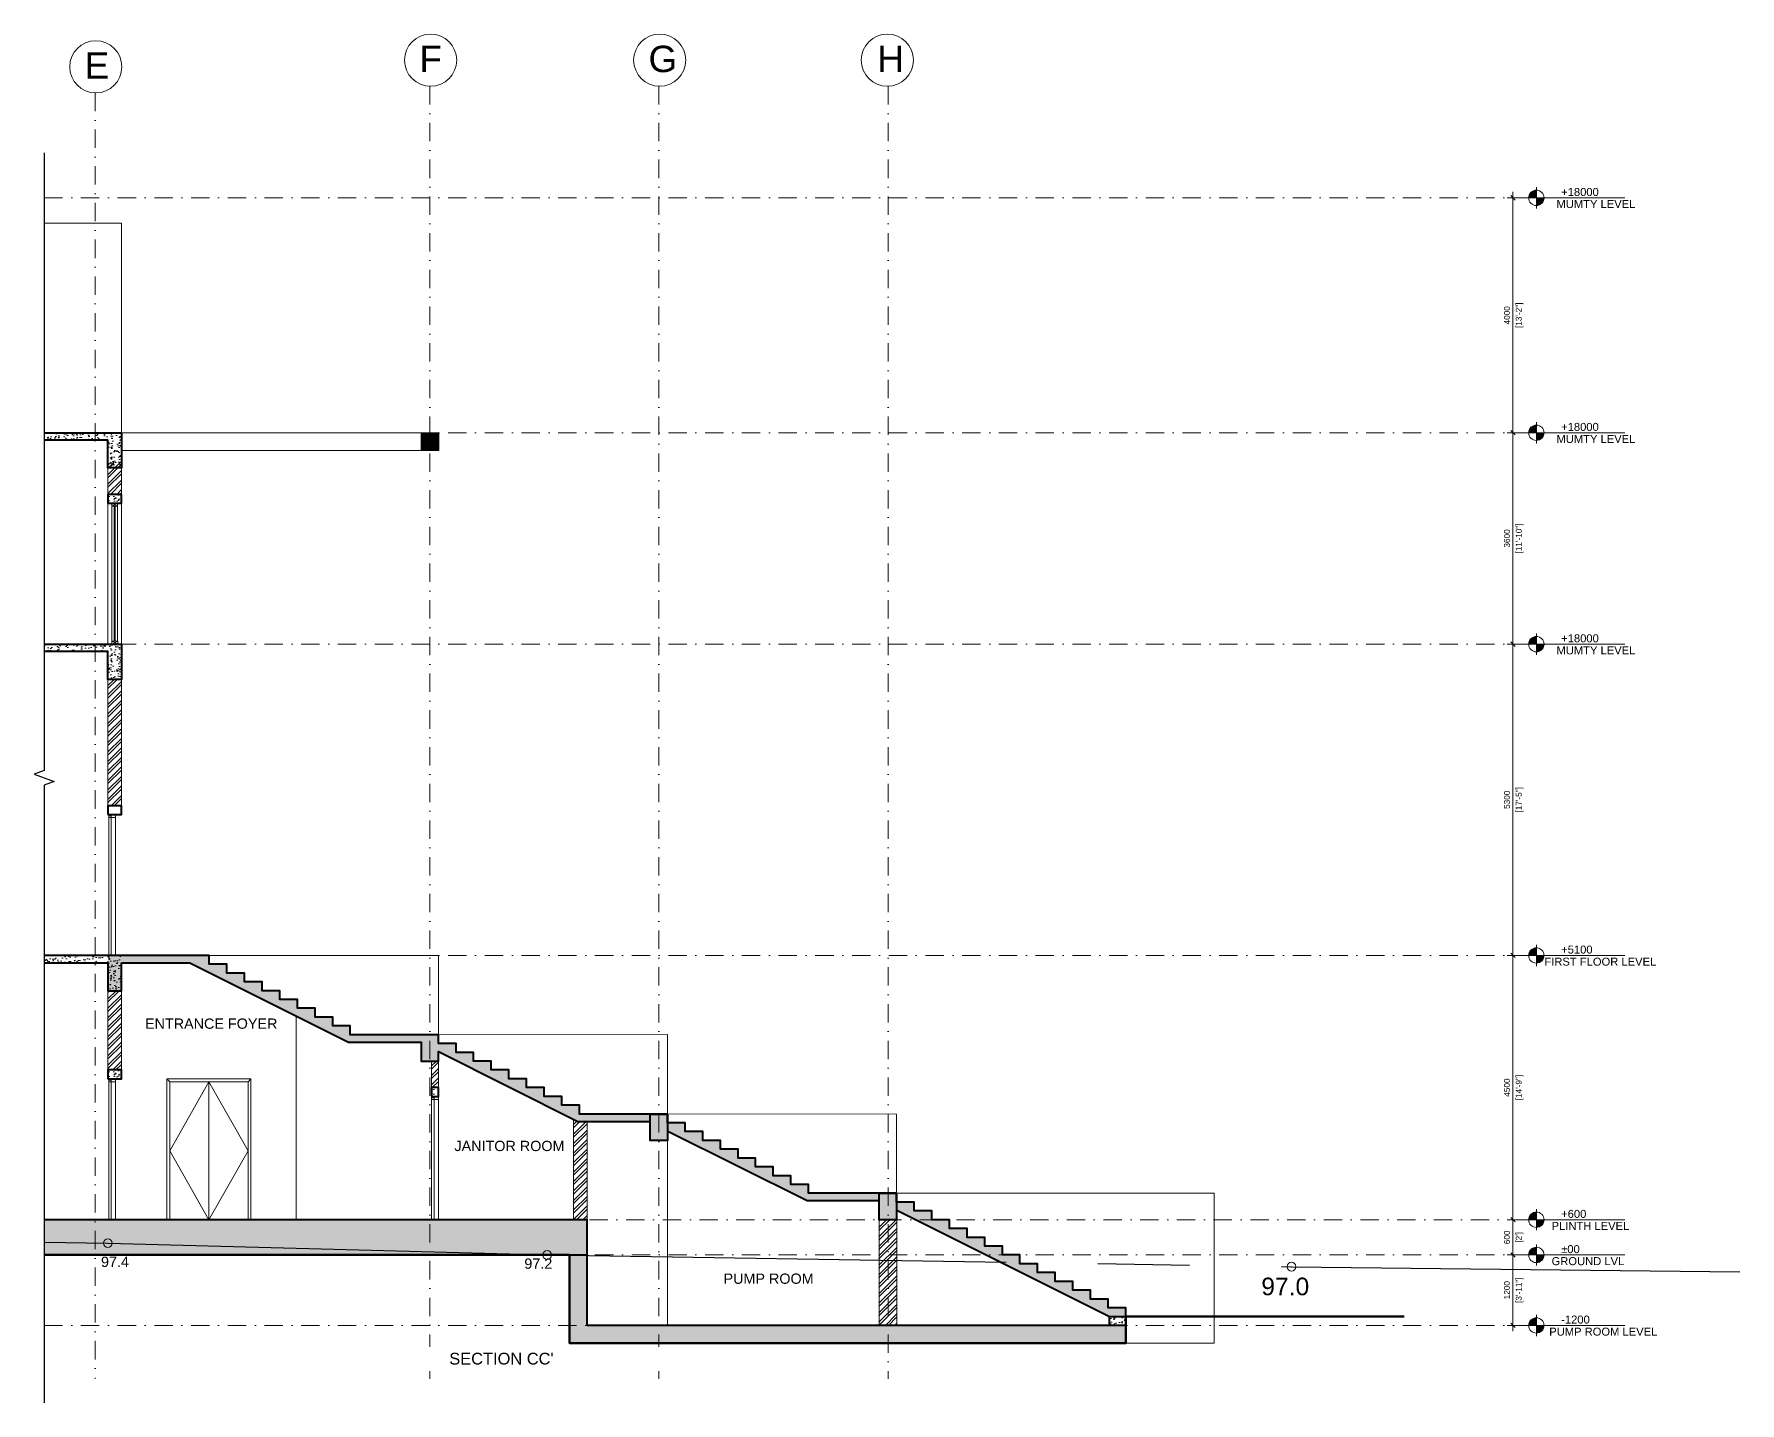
# Model space of a CAD drawing. Header units: millimetres. Extents: x 734227 to 886936, y 173033 to 234304.
# Drawn here: x 809692 to 838731, y 210997 to 234304 of the extents above; entities that cross this region are included whole.
import ezdxf

# ---------------------------------------------------------------- set-up
doc = ezdxf.new("R2010")
doc.units = ezdxf.units.MM
doc.header["$LTSCALE"] = 1250
for name, pattern in [('ACAD_ISO02W100', [15, 12, -3]), ('ACAD_ISO03W100', [30, 12, -18]), ('CENTER', [2, 1.25, -0.25, 0.25, -0.25]), ('DASHDOT', [1, 0.5, -0.25, 0, -0.25])]:
    doc.linetypes.add(name, pattern=pattern)
for name, color, linetype, lineweight in [('ANNO TAG_MOFA', 40, 'Continuous', 15), ('BRICK WALL_MOFA', 20, 'Continuous', 20), ('CONCRETE_MOFA', 230, 'Continuous', 40), ('DOOR FRAME_MOFA', 42, 'Continuous', 5), ('DOOR SWING_MOFA', 49, 'ACAD_ISO03W100', 5), ('ELEV_15_MOFA', 31, 'Continuous', 13), ('ELEV_20_MOFA', 51, 'Continuous', 20), ('ELEV_GRADE 2_MOFA', 37, 'Continuous', 9), ('FURNITURE_MOFA', 46, 'Continuous', 9), ('GRID', 252, 'ACAD_ISO02W100', 5), ('GRID LINE_MOFA', 8, 'CENTER', 0), ('GROUNDLINE_MOFA', 16, 'Continuous', 100), ('TEXT_MOFA', 222, 'Continuous', 18), ('WINDOW_MOFA', 160, 'Continuous', 5)]:
    doc.layers.add(name, color=color, linetype=linetype, lineweight=lineweight)
doc.layers.add('DIMENSION_MOFA', color=66, linetype='CENTER', lineweight=9, transparency=0.3)
doc.layers.add('WINDOW FRAME_MOFA', color=19, linetype='Continuous', lineweight=5, transparency=0.4)
doc.layers.add('HATCH SOLID_MOFA', color=7, linetype='Continuous', lineweight=5, true_color=0x9c9c9c)
doc.layers.add('HATCH_LIGHT_MOFA', color=7, linetype='Continuous', lineweight=5, true_color=0x5b5b5b)
doc.styles.add('1-100', font='arial.ttf', dxfattribs={"height": 120})
doc.styles.add('1-50', font='arial.ttf', dxfattribs={"height": 100})
doc.styles.add('GENERATED_STYLE_1', font='arial.ttf')
doc.dimstyles.new('DIM 1-100 1', dxfattribs={"dimtxt": 100, "dimasz": 75, "dimexe": 100, "dimexo": 1, "dimgap": 50, "dimtad": 1, "dimdec": 0, "dimrnd": 5, "dimzin": 0, "dimdsep": 46, "dimtxsty": '1-50', "dimblk": 'OBLIQUE', "dimcen": 100, "dimdle": 100, "dimclrd": 256, "dimclre": 256, "dimclrt": 256, "dimadec": 0, "dimazin": 0, "dimtfac": 1, "dimtdec": 0, "dimtix": 1, "dimtofl": 0, "dimtmove": 1, "dimatfit": 3, "dimldrblk": 'OPEN90', "dimfxl": 100, "dimfxlon": 1, "dimtolj": 1, "dimtzin": 0, "dimlwd": -1, "dimlwe": -1, "dimarcsym": 0})
pattern_1 = [(45, (-632891.71, 1111903.07), (-80.822305, 80.822305), []), (45, (-632837.83, 1111903.07), (-80.822305, 80.822305), [])]
pattern_2 = [(50, (-644527.23, 634678.6), (182.184669, -15.939086), [19.05, -209.55]), (355, (-644527.23, 634678.6), (-35.243421, 191.056845), [15.24, -167.640584]), (100.451445, (-644512.05, 634677.27), (146.941247, 175.117752), [16.190009, -178.090245]), (46.1842, (-644527.23, 634729.4), (271.07904, -42.042328), [28.575, -314.325]), (96.635558, (-644504.64, 634725.9), (237.404134, 247.426125), [24.285023, -267.13561]), (351.184151, (-644527.23, 634729.4), (237.404134, 247.426125), [22.859967, -251.45973]), (21, (-644501.83, 634716.7), (151.614391, -102.265198), [19.05, -209.55]), (326, (-644501.83, 634716.7), (61.802028, 184.187966), [15.24, -167.64]), (71.451445, (-644489.2, 634708.17), (213.41642, 81.922769), [16.190009, -178.089938]), (37.5, (-644527.23, 634678.6), (3.0886033, 84.555039), [0, -165.608, 0, -170.18, 0, -168.275]), (7.5, (-644527.23, 634678.6), (66.8196625, 100.180575), [0, -97.028, 0, -161.798, 0, -64.135]), (327.5, (-644583.87, 634678.6), (135.5905952, -5.728744), [0, -63.5, 0, -198.12, 0, -262.89]), (317.5, (-644609.27, 634678.6), (148.129181, 25.426491), [0, -82.55, 0, -131.572, 0, -186.69])]

# ---------------------------------------------------------------- blocks, each defined once
blk = doc.blocks.new('door')
at = {"layer": 'WINDOW FRAME_MOFA', "linetype": 'Continuous'}
for p, q in [((378570, 94512), (378455, 94512)), ((378455, 94512), (378455, 94462)), ((378455, 94462), (378455, 92112)), ((378530, 94462), (378455, 94462)), ((378530, 94487), (378530, 94462)), ((378570, 94487), (378530, 94487)), ((378530, 94462), (378530, 92112)), ((378530, 94462), (378570, 94462)), ((378570, 94512), (378570, 94487)), ((378570, 94487), (378570, 92112))]:
    blk.add_line(p, q, dxfattribs=at)
blk = doc.blocks.new('grids22')
at = {"layer": 'GRID LINE_MOFA', "linetype": 'DASHDOT', "ltscale": 0.5}
for p, q in [((24088, -4511), (24088, -26409)), ((29788, -4399), (29788, -26409)), ((33688, -4399), (33688, -26409)), ((37588, -4399), (37588, -26409))]:
    blk.add_line(p, q, dxfattribs=at)
at = {"layer": 'TEXT_MOFA', "ltscale": 0.3}
for centre in [(24101, -4068), (29801, -3955), (33701, -3955), (37576, -3955)]:
    blk.add_circle(centre, 444, dxfattribs=at)
at = {"layer": 'TEXT_MOFA', "ltscale": 0.3, "style": '1-100', "oblique": 0}
for s, p in [('F', (29610, -4159)), ('G', (33510, -4159)), ('H', (37406, -4158)), ('E', (23910, -4271))]:
    blk.add_text(s, height=450, dxfattribs=at).set_placement(p)
blk = doc.blocks.new('AL FRAME 50X100_MOFA^')
blk.add_lwpolyline([(0, 107.5), (0, 7.5), (50, 7.5), (50, 107.5)], close=True)
at = {"layer": 'HATCH_LIGHT_MOFA'}
for p, q in [((0, 107.5), (50, 7.5)), ((0, 7.5), (50, 107.5))]:
    blk.add_line(p, q, dxfattribs=at)
blk = doc.blocks.new('*U28')
at = {"layer": 'ELEV_GRADE 2_MOFA'}
blk.add_lwpolyline([(4804, 2936), (4829, 2936), (4829, 2918), (4804, 2918)], close=True, dxfattribs=at)
at = {"layer": 'WINDOW FRAME_MOFA'}
for points in [[(4804, 2877), (7104, 2877), (7154, 2877), (7154, 2977), (7104, 2977), (4804, 2977)], [(7079, 2918), (4829, 2918), (4829, 2936), (7079, 2936)], [(7154, 2877), (7104, 2977), (7104, 2877), (7154, 2977)]]:
    blk.add_lwpolyline(points, dxfattribs=at)
blk.add_lwpolyline([(7079, 2936), (7104, 2936), (7104, 2918), (7079, 2918)], close=True, dxfattribs=at)
at = {"layer": 'WINDOW FRAME_MOFA', "xscale": -1, "rotation": 180}
blk.add_blockref('AL FRAME 50X100_MOFA^', (4754, 2985), dxfattribs=at)
blk = doc.blocks.new('_Oblique')
at = {"color": 0, "linetype": 'ByBlock', "lineweight": -2}
blk.add_line((-0.5, -0.5), (0.5, 0.5), dxfattribs=at)
blk = doc.blocks.new('*D1111')
at = {"layer": 'Defpoints', "color": 0, "transparency": 16777216}
for p in [(8486, -17400), (8704, -17400), (8704, -18000)]:
    blk.add_point(p, dxfattribs=at)
at = {"layer": 'DIMENSION_MOFA', "ltscale": 150, "transparency": 16777216}
for p, q in [((8586, -17400), (8386, -17400)), ((8486, -18100), (8486, -17300)), ((8586, -18000), (8386, -18000))]:
    blk.add_line(p, q, dxfattribs=at)
at = {"layer": 'DIMENSION_MOFA', "transparency": 16777216, "xscale": 75, "yscale": 75, "zscale": 75}
for p, rotation in [((8486, -17400), 90), ((8486, -18000), 270)]:
    blk.add_blockref('_Oblique', p, dxfattribs=dict(at, rotation=rotation))
at = {"layer": 'DIMENSION_MOFA', "transparency": 16777216, "char_height": 100, "attachment_point": 5, "rotation": 90, "style": '1-50'}
for s, insert in [('\\A1;600', (8385, -17700)), ("[2']", (8600, -17700))]:
    blk.add_mtext(s, dxfattribs=dict(at, insert=insert))
blk = doc.blocks.new('_Open90')
at = {"color": 0, "linetype": 'ByBlock', "lineweight": -2}
for p, q in [((0, 0), (-1, 0)), ((-0.5, 0.5), (0, 0)), ((0, 0), (-0.5, -0.5))]:
    blk.add_line(p, q, dxfattribs=at)
blk = doc.blocks.new('*D1112')
at = {"layer": 'Defpoints', "color": 0, "transparency": 16777216}
for p in [(8486, -12900), (8486, -12900), (8704, -17400)]:
    blk.add_point(p, dxfattribs=at)
at = {"layer": 'DIMENSION_MOFA', "ltscale": 150, "transparency": 16777216}
for p, q in [((8485, -12900), (8386, -12900)), ((8486, -17500), (8486, -12800)), ((8586, -17400), (8386, -17400))]:
    blk.add_line(p, q, dxfattribs=at)
at = {"layer": 'DIMENSION_MOFA', "transparency": 16777216, "xscale": 75, "yscale": 75, "zscale": 75}
for p, rotation in [((8486, -12900), 90), ((8486, -17400), 270)]:
    blk.add_blockref('_Oblique', p, dxfattribs=dict(at, rotation=rotation))
at = {"layer": 'DIMENSION_MOFA', "transparency": 16777216, "char_height": 100, "attachment_point": 5, "rotation": 90, "style": '1-50'}
for s, insert in [('\\A1;4500', (8385, -15150)), ('[14\'-9"]', (8600, -15150))]:
    blk.add_mtext(s, dxfattribs=dict(at, insert=insert))
blk = doc.blocks.new('*D1113')
at = {"layer": 'Defpoints', "color": 0, "transparency": 16777216}
for p in [(8486, -7600), (8486, -7600), (8486, -12900)]:
    blk.add_point(p, dxfattribs=at)
at = {"layer": 'DIMENSION_MOFA', "ltscale": 150, "transparency": 16777216}
for p, q in [((8486, -13000), (8486, -7500)), ((8485, -7600), (8386, -7600)), ((8485, -12900), (8386, -12900))]:
    blk.add_line(p, q, dxfattribs=at)
at = {"layer": 'DIMENSION_MOFA', "transparency": 16777216, "xscale": 75, "yscale": 75, "zscale": 75}
for p, rotation in [((8486, -7600), 90), ((8486, -12900), 270)]:
    blk.add_blockref('_Oblique', p, dxfattribs=dict(at, rotation=rotation))
at = {"layer": 'DIMENSION_MOFA', "transparency": 16777216, "char_height": 100, "attachment_point": 5, "rotation": 90, "style": '1-50'}
for s, insert in [('\\A1;5300', (8385, -10250)), ('[17\'-5"]', (8600, -10250))]:
    blk.add_mtext(s, dxfattribs=dict(at, insert=insert))
blk = doc.blocks.new('*D1114')
at = {"layer": 'Defpoints', "color": 0, "transparency": 16777216}
for p in [(8486, -4000), (8486, -4000), (8486, -7600)]:
    blk.add_point(p, dxfattribs=at)
at = {"layer": 'DIMENSION_MOFA', "ltscale": 150, "transparency": 16777216}
for p, q in [((8485, -4000), (8386, -4000)), ((8486, -7700), (8486, -3900)), ((8485, -7600), (8386, -7600))]:
    blk.add_line(p, q, dxfattribs=at)
at = {"layer": 'DIMENSION_MOFA', "transparency": 16777216, "xscale": 75, "yscale": 75, "zscale": 75}
for p, rotation in [((8486, -4000), 90), ((8486, -7600), 270)]:
    blk.add_blockref('_Oblique', p, dxfattribs=dict(at, rotation=rotation))
at = {"layer": 'DIMENSION_MOFA', "transparency": 16777216, "char_height": 100, "attachment_point": 5, "rotation": 90, "style": '1-50'}
for s, insert in [('\\A1;3600', (8385, -5800)), ('[11\'-10"]', (8600, -5800))]:
    blk.add_mtext(s, dxfattribs=dict(at, insert=insert))
blk = doc.blocks.new('*D1115')
at = {"layer": 'Defpoints', "color": 0, "transparency": 16777216}
for p in [(8486, 0), (8486, 0), (8486, -4000)]:
    blk.add_point(p, dxfattribs=at)
at = {"layer": 'DIMENSION_MOFA', "ltscale": 150, "transparency": 16777216}
for p, q in [((8485, 0), (8386, 0)), ((8486, -4100), (8486, 100)), ((8485, -4000), (8386, -4000))]:
    blk.add_line(p, q, dxfattribs=at)
at = {"layer": 'DIMENSION_MOFA', "transparency": 16777216, "xscale": 75, "yscale": 75, "zscale": 75}
for p, rotation in [((8486, 0), 90), ((8486, -4000), 270)]:
    blk.add_blockref('_Oblique', p, dxfattribs=dict(at, rotation=rotation))
at = {"layer": 'DIMENSION_MOFA', "transparency": 16777216, "char_height": 100, "attachment_point": 5, "rotation": 90, "style": '1-50'}
for s, insert in [('\\A1;4000', (8385, -2000)), ('[13\'-2"]', (8600, -2000))]:
    blk.add_mtext(s, dxfattribs=dict(at, insert=insert))
blk = doc.blocks.new('*D1116')
at = {"layer": 'Defpoints', "color": 0, "transparency": 16777216}
for p in [(8704, -18000), (8098, -19200), (8486, -19200)]:
    blk.add_point(p, dxfattribs=at)
at = {"layer": 'DIMENSION_MOFA', "transparency": 16777216}
for p, q in [((8586, -18000), (8386, -18000)), ((8486, -17900), (8486, -19300)), ((8386, -19200), (8586, -19200))]:
    blk.add_line(p, q, dxfattribs=at)
at = {"layer": 'DIMENSION_MOFA', "transparency": 16777216, "xscale": 75, "yscale": 75, "zscale": 75}
for p, rotation in [((8486, -18000), 90), ((8486, -19200), 270)]:
    blk.add_blockref('_Oblique', p, dxfattribs=dict(at, rotation=rotation))
at = {"layer": 'DIMENSION_MOFA', "transparency": 16777216, "char_height": 100, "attachment_point": 5, "rotation": 90, "style": '1-50'}
for s, insert in [('\\A1;1200', (8385, -18600)), ('[3\'-11"]', (8600, -18600))]:
    blk.add_mtext(s, dxfattribs=dict(at, insert=insert))
blk = doc.blocks.new('LEVELS')
at = {"layer": 'HATCH SOLID_MOFA'}
h = blk.add_hatch(color=256, dxfattribs=at)
edge = h.paths.add_edge_path()
edge.add_line((8754.4, 0), (8885, 0))
edge.add_line((8885, 0), (8885, 130.6))
edge.add_arc((8885, 0), 130.6, 90, 180)
edge = h.paths.add_edge_path()
edge.add_line((9015.6, 0), (8885, 0))
edge.add_line((8885, 0), (8885, -130.6))
edge.add_arc((8885, 0), 130.6, 270, 360)
h = blk.add_hatch(color=256, dxfattribs=at)
edge = h.paths.add_edge_path()
edge.add_line((8754.4, -4000), (8885, -4000))
edge.add_line((8885, -4000), (8885, -3869.4))
edge.add_arc((8885, -4000), 130.6, 90, 180)
edge = h.paths.add_edge_path()
edge.add_line((9015.6, -4000), (8885, -4000))
edge.add_line((8885, -4000), (8885, -4130.6))
edge.add_arc((8885, -4000), 130.6, 270, 360)
h = blk.add_hatch(color=256, dxfattribs=at)
edge = h.paths.add_edge_path()
edge.add_line((8754.4, -7600), (8885, -7600))
edge.add_line((8885, -7600), (8885, -7469.4))
edge.add_arc((8885, -7600), 130.6, 90, 180)
edge = h.paths.add_edge_path()
edge.add_line((9015.6, -7600), (8885, -7600))
edge.add_line((8885, -7600), (8885, -7730.6))
edge.add_arc((8885, -7600), 130.6, 270, 360)
h = blk.add_hatch(color=256, dxfattribs=at)
edge = h.paths.add_edge_path()
edge.add_line((8754.4, -12900), (8885, -12900))
edge.add_line((8885, -12900), (8885, -12769.4))
edge.add_arc((8885, -12900), 130.6, 90, 180)
edge = h.paths.add_edge_path()
edge.add_line((9015.6, -12900), (8885, -12900))
edge.add_line((8885, -12900), (8885, -13030.6))
edge.add_arc((8885, -12900), 130.6, 270, 360)
h = blk.add_hatch(color=256, dxfattribs=at)
edge = h.paths.add_edge_path()
edge.add_line((8754.4, -17400), (8885, -17400))
edge.add_line((8885, -17400), (8885, -17269.4))
edge.add_arc((8885, -17400), 130.6, 90, 180)
edge = h.paths.add_edge_path()
edge.add_line((9015.6, -17400), (8885, -17400))
edge.add_line((8885, -17400), (8885, -17530.6))
edge.add_arc((8885, -17400), 130.6, 270, 360)
h = blk.add_hatch(color=256, dxfattribs=at)
edge = h.paths.add_edge_path()
edge.add_line((8754.4, -18000), (8885, -18000))
edge.add_line((8885, -18000), (8885, -17869.4))
edge.add_arc((8885, -18000), 130.6, 90, 180)
edge = h.paths.add_edge_path()
edge.add_line((9015.6, -18000), (8885, -18000))
edge.add_line((8885, -18000), (8885, -18130.6))
edge.add_arc((8885, -18000), 130.6, 270, 360)
h = blk.add_hatch(color=256, dxfattribs=at)
edge = h.paths.add_edge_path()
edge.add_line((8754.4, -19200), (8885, -19200))
edge.add_line((8885, -19200), (8885, -19069.4))
edge.add_arc((8885, -19200), 130.6, 90, 180)
edge = h.paths.add_edge_path()
edge.add_line((9015.6, -19200), (8885, -19200))
edge.add_line((8885, -19200), (8885, -19330.6))
edge.add_arc((8885, -19200), 130.6, 270, 360)
at = {"layer": 'ANNO TAG_MOFA'}
for p, q in [((10392.6, 0), (8704.4, 0)), ((8885, 180.6), (8885, -180.6)), ((10392.6, -4000), (8704.4, -4000)), ((8885, -3819.4), (8885, -4180.6)), ((8885, -7419.4), (8885, -7780.6)), ((10392.6, -7600), (8704.4, -7600)), ((8885, -12719.4), (8885, -13080.6)), ((10392.6, -12900), (8704.4, -12900)), ((10392.6, -17400), (8704.4, -17400)), ((8885, -17219.4), (8885, -17580.6)), ((10392.6, -18000), (8704.4, -18000)), ((8885, -17819.4), (8885, -18180.6)), ((8885, -19019.4), (8885, -19380.6)), ((10392.6, -19200), (8704.4, -19200))]:
    blk.add_line(p, q, dxfattribs=at)
for centre in [(8885, 0), (8885, -4000), (8885, -7600), (8885, -12900), (8885, -17400), (8885, -18000), (8885, -19200)]:
    blk.add_circle(centre, 130.6, dxfattribs=at)
at = {"layer": 'GRID', "linetype": 'DASHDOT', "ltscale": 0.5}
for p, q in [((-16516.8, 0), (8704.4, 0)), ((-16516.8, -4000), (8704.4, -4000)), ((-16516.8, -7600), (8704.4, -7600)), ((-16516.8, -12900), (8704.4, -12900)), ((8704.4, -17400), (-16516.8, -17400))]:
    blk.add_line(p, q, dxfattribs=at)
for points in [[(-16516.8, -18000), (8704.4, -18000)], [(-16516.8, -19200), (8704.4, -19200)]]:
    blk.add_lwpolyline(points, dxfattribs=at)
at = {"layer": 'TEXT_MOFA', "style": 'GENERATED_STYLE_1'}
for s, height, p in [('+18000', 136.21, (9307.6, 31.5)), ('MUMTY LEVEL', 136.213, (9227.6, -173.7)), ('MUMTY LEVEL', 136.213, (9227.6, -4173.7)), ('+18000', 136.21, (9307.6, -3968.5)), ('+18000', 136.21, (9307.6, -7568.5)), ('MUMTY LEVEL', 136.213, (9227.6, -7773.7)), ('+5100', 136.21, (9307.6, -12868.5)), ('FIRST FLOOR LEVEL', 136.213, (9022.3, -13073.7)), ('+600', 136.21, (9307.6, -17368.5)), ('PLINTH LEVEL', 136.213, (9144.5, -17573.7)), ('%%P00', 136.21, (9307.6, -17968.6)), ('GROUND LVL', 136.21, (9144.5, -18173.7)), ('-1200', 136.21, (9307.6, -19168.5)), ('PUMP ROOM LEVEL', 136.213, (9104.3, -19373.7))]:
    blk.add_text(s, height=height, dxfattribs=at).set_placement(p)
at = {"layer": 'DIMENSION_MOFA', "color": 40, "ltscale": 150, "true_color": 0xf8d731}
for base, p1, p2, picture, middle in [((8486.2, 0), (8486.2, -4000), (8486.2, 0), '*D1115', (8486.2, -2000)), ((8486.2, -4000), (8486.2, -7600), (8486.2, -4000), '*D1114', (8486.2, -5800)), ((8486.2, -7600), (8486.2, -12900), (8486.2, -7600), '*D1113', (8486.2, -10250)), ((8486.2, -12900), (8704.4, -17400), (8486.2, -12900), '*D1112', (8486.2, -15150)), ((8486.2, -17400), (8704.4, -18000), (8704.4, -17400), '*D1111', (8486.2, -17700))]:
    dim = blk.add_linear_dim(base=base, p1=p1, p2=p2, angle=90, dimstyle='DIM 1-100 1', override={"dimpost": '\\X', "dimblk": 'Oblique'}, dxfattribs=at)
    dim.commit()
    dim.dimension.update_dxf_attribs({"geometry": picture, "text_midpoint": middle})
at = {"layer": 'DIMENSION_MOFA'}
dim = blk.add_linear_dim(base=(8486.2, -19200), p1=(8704.4, -18000), p2=(8097.6, -19200), angle=90, dimstyle='DIM 1-100 1', override={"dimpost": '\\X', "dimblk": 'Oblique'}, dxfattribs=at)
dim.commit()
dim.dimension.update_dxf_attribs({"geometry": '*D1116', "text_midpoint": (8486.2, -18600)})

msp = doc.modelspace()

# ---------------------------------------------------------------- hatches: boundary and pattern name
at = {"layer": 'ELEV_GRADE 2_MOFA', "transparency": 33554559}
h = msp.add_hatch(color=256, dxfattribs=at)
h.dxf.hatch_style = 1
h.paths.add_polyline_path([(816279.6, 227515.6), (816579.6, 227515.6), (816579.6, 227215.6), (816279.6, 227215.6)])
at = {"layer": 'HATCH_LIGHT_MOFA'}
h = msp.add_hatch(dxfattribs=at)
h.set_pattern_fill('AR-CONC', color=256)
h.set_pattern_definition([(50, (-644527.23, 634578.6), (182.184669, -15.939086), [19.05, -209.55]), (355, (-644527.23, 634578.6), (-35.243421, 191.056845), [15.24, -167.640584]), (100.451445, (-644512.05, 634577.27), (146.941247, 175.117752), [16.190009, -178.090245]), (46.1842, (-644527.23, 634629.4), (271.07904, -42.042328), [28.575, -314.325]), (96.635558, (-644504.64, 634625.9), (237.404134, 247.426125), [24.285023, -267.13561]), (351.184151, (-644527.23, 634629.4), (237.404134, 247.426125), [22.859967, -251.45973]), (21, (-644501.83, 634616.7), (151.614391, -102.265198), [19.05, -209.55]), (326, (-644501.83, 634616.7), (61.802028, 184.187966), [15.24, -167.64]), (71.451445, (-644489.2, 634608.17), (213.41642, 81.922769), [16.190009, -178.089938]), (37.5, (-644527.23, 634578.6), (3.0886033, 84.555039), [0, -165.608, 0, -170.18, 0, -168.275]), (7.5, (-644527.23, 634578.6), (66.8196625, 100.180575), [0, -97.028, 0, -161.798, 0, -64.135]), (327.5, (-644583.87, 634578.6), (135.5905952, -5.728744), [0, -63.5, 0, -198.12, 0, -262.89]), (317.5, (-644609.27, 634578.6), (148.129181, 25.426491), [0, -82.55, 0, -131.572, 0, -186.69])])
h.paths.add_polyline_path([(809864.2, 227515.6), (810949.6, 227515.6), (811179.6, 227515.6), (811179.6, 226915.6), (810949.6, 226915.6), (810949.6, 227390.6), (809864.2, 227390.6)])
h = msp.add_hatch(dxfattribs=at)
h.set_pattern_fill('ANSI32', color=256, scale=12)
h.set_pattern_definition([(45, (-183443.45, 421304.93), (-80.822305, 80.822305), []), (45, (-183389.57, 421304.93), (-80.822305, 80.822305), [])])
h.paths.add_polyline_path([(810949.6, 226465.6), (810949.6, 227015.6), (811179.6, 227015.6), (811179.6, 226465.6)])
h = msp.add_hatch(dxfattribs=at)
h.set_pattern_fill('AR-CONC', color=256)
h.set_pattern_definition([(50, (-195078.97, -56069.54), (182.18467, -15.939086), [19.05, -209.55]), (355, (-195078.97, -56069.54), (-35.24342, 191.056845), [15.24, -167.640584]), (100.451445, (-195063.79, -56070.87), (146.941247, 175.117752), [16.19001, -178.090245]), (46.1842, (-195078.97, -56018.74), (271.07904, -42.04233), [28.575, -314.325]), (96.635558, (-195056.38, -56022.24), (237.404134, 247.426125), [24.28502, -267.13561]), (351.18415, (-195078.97, -56018.74), (237.404134, 247.426125), [22.85997, -251.45973]), (21, (-195053.57, -56031.44), (151.614391, -102.265198), [19.05, -209.55]), (326, (-195053.57, -56031.44), (61.80203, 184.187966), [15.24, -167.64]), (71.451445, (-195040.93, -56039.96), (213.41642, 81.92277), [16.19001, -178.089938]), (37.5, (-195078.97, -56069.54), (3.0886033, 84.555039), [0, -165.608, 0, -170.18, 0, -168.275]), (7.5, (-195078.97, -56069.54), (66.8196625, 100.180575), [0, -97.028, 0, -161.798, 0, -64.135]), (327.5, (-195135.61, -56069.54), (135.590595, -5.728744), [0, -63.5, 0, -198.12, 0, -262.89]), (317.5, (-195161.01, -56069.54), (148.129181, 25.426491), [0, -82.55, 0, -131.572, 0, -186.69])])
h.paths.add_polyline_path([(810949.6, 226315.6), (810949.6, 226465.6), (811179.6, 226465.6), (811179.6, 226315.6)])
h = msp.add_hatch(dxfattribs=at)
h.set_pattern_fill('AR-CONC', color=256)
h.set_pattern_definition([(50, (-644527.23, 634678.6), (182.184669, -15.939086), [19.05, -209.55]), (355, (-644527.23, 634678.6), (-35.243421, 191.056845), [15.24, -167.640584]), (100.451445, (-644512.05, 634677.27), (146.941247, 175.117752), [16.190009, -178.090245]), (46.1842, (-644527.23, 634729.4), (271.07904, -42.042328), [28.575, -314.325]), (96.635558, (-644504.64, 634725.9), (237.404134, 247.426125), [24.285023, -267.13561]), (351.184151, (-644527.23, 634729.4), (237.404134, 247.426125), [22.859967, -251.45973]), (21, (-644501.83, 634716.7), (151.614391, -102.265198), [19.05, -209.55]), (326, (-644501.83, 634716.7), (61.802028, 184.187966), [15.24, -167.64]), (71.451445, (-644489.2, 634708.17), (213.41642, 81.922769), [16.190009, -178.089938]), (37.5, (-644527.23, 634678.6), (3.0886033, 84.555039), [0, -165.608, 0, -170.18, 0, -168.275]), (7.5, (-644527.23, 634678.6), (66.8196625, 100.180575), [0, -97.028, 0, -161.798, 0, -64.135]), (327.5, (-644583.87, 634678.6), (135.5905952, -5.728744), [0, -63.5, 0, -198.12, 0, -262.89]), (317.5, (-644609.27, 634678.6), (148.129181, 25.426491), [0, -82.55, 0, -131.572, 0, -186.69])])
h.paths.add_polyline_path([(809864.2, 223915.6), (810949.6, 223915.6), (811179.6, 223915.6), (811179.6, 223315.6), (810949.6, 223315.6), (810949.6, 223790.6), (809864.2, 223790.6)])
h = msp.add_hatch(dxfattribs=at)
h.set_pattern_fill('ANSI32', color=256, scale=12)
h.set_pattern_definition(pattern_1)
h.paths.add_polyline_path([(811179.6, 223315.6), (810949.6, 223315.6), (810949.6, 221165.6), (811179.6, 221165.6)])
h = msp.add_hatch(dxfattribs=at)
h.set_pattern_fill('AR-CONC', color=256)
h.set_pattern_definition([(50, (-644527.23, 634678.6), (182.184669, -15.939086), [19.05, -209.55]), (355, (-644527.23, 634678.6), (-35.243421, 191.056845), [15.24, -167.640584]), (100.451445, (-644512.05, 634677.27), (146.941247, 175.117752), [16.190009, -178.090245]), (46.1842, (-644527.23, 634729.4), (271.07904, -42.042328), [28.575, -314.325]), (96.635558, (-644504.64, 634725.9), (237.404134, 247.426125), [24.285023, -267.13561]), (351.184151, (-644527.23, 634729.4), (237.404134, 247.426125), [22.859967, -251.45973]), (21, (-644501.83, 634716.7), (151.614391, -102.265198), [19.05, -209.55]), (326, (-644501.83, 634716.7), (61.802028, 184.187966), [15.24, -167.64]), (71.451445, (-644489.2, 634708.17), (213.41642, 81.922769), [16.190009, -178.089938]), (37.5, (-644527.23, 634678.6), (3.0886033, 84.555039), [0, -165.608, 0, -170.18, 0, -168.275]), (7.5, (-644527.23, 634678.6), (66.8196625, 100.180575), [0, -97.028, 0, -161.798, 0, -64.135]), (327.5, (-644583.87, 634678.6), (135.5905952, -5.728744), [0, -63.5, 0, -198.12, 0, -262.89]), (317.5, (-644609.27, 634678.6), (148.129181, 25.426491), [0, -82.55, 0, -131.572, 0, -186.69])])
edge = h.paths.add_edge_path()
edge.add_line((809864.2, 218615.6), (809864.2, 218490.6))
edge.add_line((809864.2, 218490.6), (810949.6, 218490.6))
edge.add_line((810949.6, 218490.6), (810949.6, 218015.6))
edge.add_line((810949.6, 218015.6), (811179.6, 218015.6))
edge.add_line((811179.6, 218015.6), (811179.6, 218615.1))
edge.add_arc((811179.1, 218615.1), 0.5, 0, 90)
edge.add_line((811179.1, 218615.6), (809864.2, 218615.6))
h = msp.add_hatch(dxfattribs=at)
h.set_pattern_fill('AR-CONC', color=256)
h.set_pattern_definition(pattern_2)
h.paths.add_polyline_path([(810949.6, 218015.6), (810949.6, 218615.6), (812675.2, 218615.6), (812675.2, 218465.6), (812975.2, 218465.6), (812975.2, 218315.6), (813275.2, 218315.6), (813275.2, 218165.6), (813575.2, 218165.6), (813575.2, 218015.6), (813875.2, 218015.6), (813875.2, 217865.6), (814175.2, 217865.6), (814175.2, 217715.6), (814475.2, 217715.6), (814475.2, 217565.6), (814775.2, 217565.6), (814775.2, 217415.6), (815075.2, 217415.6), (815075.2, 217265.6), (816279.6, 217265.6), (816279.6, 217140.6), (815045.7, 217140.6), (812350.1, 218490.6), (811179.6, 218490.6), (811179.6, 218015.6)])
h.paths.add_polyline_path([(824379.6, 214275.8), (824379.6, 214415.6), (824679.6, 214415.6), (824679.6, 214265.6), (824979.6, 214265.6), (824979.6, 214115.6), (825279.6, 214115.6), (825279.6, 213965.6), (825579.6, 213965.6), (825579.6, 213815.6), (825879.6, 213815.6), (825879.6, 213665.6), (826179.6, 213665.6), (826179.6, 213515.6), (826479.6, 213515.6), (826479.6, 213365.6), (826779.6, 213365.6), (826779.6, 213215.6), (827079.6, 213215.6), (827079.6, 213065.6), (827379.6, 213065.6), (827379.6, 212915.6), (827679.6, 212915.6), (827679.6, 212765.6), (827979.6, 212765.6), (827979.6, 212615.6), (828279.6, 212615.6), (828279.6, 212465.6), (828000.1, 212465.6)])
h.paths.add_polyline_path([(816579.6, 216975.8), (816579.6, 217115.6), (816879.6, 217115.6), (816879.6, 216965.6), (817179.6, 216965.6), (817179.6, 216815.6), (817479.6, 216815.6), (817479.6, 216665.6), (817779.6, 216665.6), (817779.6, 216515.6), (818079.6, 216515.6), (818079.6, 216365.6), (818379.6, 216365.6), (818379.6, 216215.6), (818679.6, 216215.6), (818679.6, 216065.6), (818979.6, 216065.6), (818979.6, 215915.6), (820179.6, 215915.6), (820179.6, 215790.6), (818979.6, 215790.6), (818950.1, 215790.6)])
h.paths.add_polyline_path([(820479.6, 215625.8), (820479.6, 215765.6), (820779.6, 215765.6), (820779.6, 215615.6), (821079.6, 215615.6), (821079.6, 215465.6), (821379.6, 215465.6), (821379.6, 215315.6), (821679.6, 215315.6), (821679.6, 215165.6), (821979.6, 215165.6), (821979.6, 215015.6), (822279.6, 215015.6), (822279.6, 214865.6), (822579.6, 214865.6), (822579.6, 214715.6), (822879.6, 214715.6), (822879.6, 214565.6), (824079.6, 214565.6), (824079.6, 214440.6), (822879.6, 214440.6), (822850.1, 214440.6)])
h.paths.add_polyline_path([(816279.6, 216815.6), (816279.6, 217265.6), (816579.6, 217265.6), (816579.6, 216815.6)])
h.paths.add_polyline_path([(824079.6, 214565.6), (824379.6, 214565.6), (824379.6, 214115.6), (824079.6, 214115.6)])
h.paths.add_polyline_path([(820179.6, 215915.6), (820179.6, 215465.6), (820479.6, 215465.6), (820479.6, 215915.6)])
h = msp.add_hatch(dxfattribs=at)
h.set_pattern_fill('ANSI32', color=256, scale=12)
h.set_pattern_definition(pattern_1)
h.paths.add_polyline_path([(811179.6, 218015.6), (810949.6, 218015.6), (810949.6, 216665.6), (811179.6, 216665.6)])
h = msp.add_hatch(dxfattribs=at)
h.set_pattern_fill('AR-CONC', color=256)
h.set_pattern_definition([(50, (-195078.97, -65869.54), (182.18467, -15.939086), [19.05, -209.55]), (355, (-195078.97, -65869.54), (-35.24342, 191.056845), [15.24, -167.640584]), (100.451445, (-195063.79, -65870.87), (146.941247, 175.117752), [16.19001, -178.090245]), (46.1842, (-195078.97, -65818.74), (271.07904, -42.04233), [28.575, -314.325]), (96.635558, (-195056.38, -65822.24), (237.404134, 247.426125), [24.28502, -267.13561]), (351.18415, (-195078.97, -65818.74), (237.404134, 247.426125), [22.85997, -251.45973]), (21, (-195053.57, -65831.44), (151.614391, -102.265198), [19.05, -209.55]), (326, (-195053.57, -65831.44), (61.80203, 184.187966), [15.24, -167.64]), (71.451445, (-195040.93, -65839.96), (213.41642, 81.92277), [16.19001, -178.089938]), (37.5, (-195078.97, -65869.54), (3.0886033, 84.555039), [0, -165.608, 0, -170.18, 0, -168.275]), (7.5, (-195078.97, -65869.54), (66.8196625, 100.180575), [0, -97.028, 0, -161.798, 0, -64.135]), (327.5, (-195135.61, -65869.54), (135.590595, -5.728744), [0, -63.5, 0, -198.12, 0, -262.89]), (317.5, (-195161.01, -65869.54), (148.129181, 25.426491), [0, -82.55, 0, -131.572, 0, -186.69])])
h.paths.add_polyline_path([(810949.6, 216515.6), (810949.6, 216665.6), (811179.6, 216665.6), (811179.6, 216515.6)])
h = msp.add_hatch(dxfattribs=at)
h.set_pattern_fill('ANSI32', color=256, scale=12)
h.set_pattern_definition([(45, (-177917.87, 410604.93), (-80.822305, 80.822305), []), (45, (-177863.99, 410604.93), (-80.822305, 80.822305), [])])
h.paths.add_polyline_path([(816460.2, 216815.6), (816570.8, 216815.6), (816575.2, 216364.9), (816460.2, 216364.9)])
h = msp.add_hatch(dxfattribs=at)
h.set_pattern_fill('AR-CONC', color=256)
h.set_pattern_definition([(50, (-189553.39, -66170.23), (182.18467, -15.939086), [19.05, -209.55]), (355, (-189553.39, -66170.23), (-35.24342, 191.056845), [15.24, -167.640584]), (100.451445, (-189538.2, -66171.56), (146.941247, 175.117752), [16.19001, -178.090245]), (46.1842, (-189553.4, -66119.43), (271.07904, -42.04233), [28.575, -314.325]), (96.635558, (-189530.8, -66122.94), (237.404134, 247.426125), [24.28502, -267.13561]), (351.18415, (-189553.4, -66119.43), (237.404134, 247.426125), [22.85997, -251.45973]), (21, (-189527.99, -66132.13), (151.614391, -102.265198), [19.05, -209.55]), (326, (-189527.99, -66132.13), (61.80203, 184.187966), [15.24, -167.64]), (71.451445, (-189515.36, -66140.66), (213.41642, 81.92277), [16.19001, -178.089938]), (37.5, (-189553.39, -66170.235), (3.0886033, 84.555039), [0, -165.608, 0, -170.18, 0, -168.275]), (7.5, (-189553.39, -66170.235), (66.8196625, 100.180575), [0, -97.028, 0, -161.798, 0, -64.135]), (327.5, (-189610.03, -66170.235), (135.590595, -5.728744), [0, -63.5, 0, -198.12, 0, -262.89]), (317.5, (-189635.43, -66170.23), (148.129181, 25.426491), [0, -82.55, 0, -131.572, 0, -186.69])])
h.paths.add_polyline_path([(816460.2, 216214.9), (816460.2, 216364.9), (816575.2, 216364.9), (816575.2, 216214.9)])
h = msp.add_hatch(dxfattribs=at)
h.set_pattern_fill('ANSI32', color=256, scale=12)
h.set_pattern_definition([(45, (633923.56, 97705.51), (-80.822305, 80.822305), []), (45, (633977.44, 97705.51), (-80.822305, 80.822305), [])])
h.paths.add_polyline_path([(818875.2, 215828.1), (818950.1, 215790.6), (819105.2, 215790.6), (819105.2, 214115.6), (818875.2, 214115.6)])
h.paths.add_polyline_path([(824075.2, 212318), (824075.2, 214115.6), (824370.8, 214115.6), (824370.8, 214115.6), (824375.2, 214115.6), (824375.2, 212313.2)])
h = msp.add_hatch(dxfattribs=at)
h.set_pattern_fill('AR-CONC', color=256)
h.set_pattern_definition(pattern_2)
h.paths.add_polyline_path([(819105.2, 214115.6), (819105.2, 212315.6), (828275.2, 212315.6), (828279.6, 212015.6), (818805.2, 212015.6), (818805.2, 213515.6), (809864.2, 213515.6), (809864.2, 214115.6)])
h = msp.add_hatch(dxfattribs=at)
h.set_pattern_fill('AR-CONC', color=256)
h.set_pattern_definition(pattern_2)
h.paths.add_polyline_path([(828000.1, 212315.6), (828000.1, 212465.6), (828279.6, 212465.6), (828279.6, 212315.6)])

# ---------------------------------------------------------------- linework, layer by layer
for p, q in [((809864.2, 232279.8), (809864.2, 221763.2)), ((809864.2, 221513.2), (809864.2, 210996.6))]:
    msp.add_line(p, q)
msp.add_lwpolyline([(809864.2, 221763.2), (809692.4, 221700.7), (810035.9, 221575.7), (809864.2, 221513.2)])
at = {"layer": 'BRICK WALL_MOFA'}
for p, q in [((810949.6, 227015.6), (810949.6, 226465.6)), ((811179.6, 227015.6), (811179.6, 226465.6)), ((816460.2, 216214.9), (816460.2, 216815.6)), ((816575.2, 216214.9), (816575.2, 216815.6)), ((816575.2, 216214.9), (816475.2, 216214.9)), ((818875.2, 214115.6), (818875.2, 215828.1)), ((819105.2, 214115.6), (819105.2, 215790.6)), ((824079.6, 212315.6), (824079.6, 214115.6)), ((824379.6, 212315.6), (824379.6, 214115.6))]:
    msp.add_line(p, q, dxfattribs=at)
at = {"layer": 'BRICK WALL_MOFA', "linetype": 'Continuous'}
msp.add_line((811065.3, 221165.6), (810950.3, 221165.6), dxfattribs=at)
at = {"layer": 'BRICK WALL_MOFA'}
for points in [[(811179.6, 221165.6), (810949.6, 221165.6), (810949.6, 223315.6), (811179.6, 223315.6)], [(810949.6, 218015.6), (811179.6, 218015.6), (811179.6, 216665.6), (810949.6, 216665.6)]]:
    msp.add_lwpolyline(points, close=True, dxfattribs=at)
at = {"layer": 'CONCRETE_MOFA'}
for points in [[(809864.2, 227515.6), (811179.6, 227515.6), (811179.6, 226915.6), (810949.6, 226915.6), (810949.6, 227390.6), (809864.2, 227390.6)], [(809864.2, 223915.6), (811179.6, 223915.6), (811179.6, 223315.6), (810949.6, 223315.6), (810949.6, 223790.6), (809864.2, 223790.6)], [(811179.1, 218615.6), (809864.2, 218615.6)], [(809864.2, 218490.6), (810949.6, 218490.6), (810949.6, 218015.6), (811179.6, 218015.6), (811179.6, 218490.6)], [(824379.6, 214275.8), (828000.1, 212465.6), (828279.6, 212465.6), (828279.6, 212615.6), (827975.2, 212615.6), (827975.2, 212765.6), (827675.2, 212765.6), (827675.2, 212915.6), (827375.2, 212915.6), (827375.2, 213065.6), (827075.2, 213065.6), (827075.2, 213215.6), (826775.2, 213215.6), (826775.2, 213365.6), (826479.6, 213365.6), (826479.6, 213365.6), (826475.2, 213365.6), (826475.2, 213515.6), (826175.2, 213515.6), (826175.2, 213665.6), (825875.2, 213665.6), (825875.2, 213815.6), (825575.2, 213815.6), (825575.2, 213965.6), (825275.2, 213965.6), (825275.2, 214115.6), (824975.2, 214115.6), (824975.2, 214265.6), (824675.2, 214265.6), (824675.2, 214415.6), (824375.2, 214415.6), (824375.2, 214565.6), (822875.2, 214565.6), (822875.2, 214715.6), (822575.2, 214715.6), (822575.2, 214865.6), (822275.2, 214865.6), (822275.2, 215015.6), (821975.2, 215015.6), (821975.2, 215165.6), (821675.2, 215165.6), (821675.2, 215315.6), (821375.2, 215315.6), (821375.2, 215465.6), (821075.2, 215465.6), (821075.2, 215615.6), (820775.2, 215615.6), (820775.2, 215765.6), (820475.2, 215765.6), (820475.2, 215915.6), (818975.2, 215915.6), (818975.2, 216065.6), (818675.2, 216065.6), (818675.2, 216215.6), (818375.2, 216215.6), (818375.2, 216365.6), (818075.2, 216365.6), (818075.2, 216515.6), (817775.2, 216515.6), (817775.2, 216665.6), (817475.2, 216665.6), (817475.2, 216815.6), (817175.2, 216815.6), (817175.2, 216965.6), (816875.2, 216965.6), (816875.2, 217115.6), (816575.2, 217115.6), (816575.2, 217265.6), (815075.2, 217265.6), (815075.2, 217415.6), (814775.2, 217415.6), (814775.2, 217565.6), (814475.2, 217565.6), (814475.2, 217715.6), (814175.2, 217715.6), (814175.2, 217865.6), (813875.2, 217865.6), (813875.2, 218015.6), (813575.2, 218015.6), (813575.2, 218165.6), (813275.2, 218165.6), (813275.2, 218315.6), (812975.2, 218315.6), (812975.2, 218465.6), (812675.2, 218465.6), (812675.2, 218615.6), (810949.6, 218615.6)], [(811179.6, 218490.6), (812345.7, 218490.6), (815045.7, 217140.6), (816279.6, 217140.6), (816279.6, 216815.6), (816575.2, 216815.6), (816575.2, 216978.1), (818950.1, 215790.6), (818950.1, 215790.6), (818979.6, 215790.6), (818979.6, 215790.6), (820179.6, 215790.6)], [(820479.6, 215625.8), (822850.1, 214440.6), (822850.1, 214440.6), (822879.6, 214440.6), (822879.6, 214440.6), (824079.6, 214440.6)], [(819105.2, 212315.6), (819105.2, 214115.6), (809864.2, 214115.6)], [(809864.2, 213515.6), (819105.2, 213515.6), (819105.2, 214115.6)], [(814269.6, 213515.6), (818805.2, 213515.6)], [(818805.2, 213215.6), (818805.2, 212015.6), (819105.2, 212015.6), (828279.6, 212015.6), (828279.6, 212315.6), (819105.2, 212315.6)]]:
    msp.add_lwpolyline(points, dxfattribs=at)
for points in [[(811179.6, 226465.6), (810949.6, 226465.6), (810949.6, 226315.6), (811179.6, 226315.6)], [(810949.6, 221015.6), (811179.6, 221015.6), (811179.6, 221165.6), (810949.6, 221165.6)], [(810949.6, 216515.6), (811179.6, 216515.6), (811179.6, 216665.6), (810949.6, 216665.6)], [(816460.2, 216214.9), (816575.2, 216214.9), (816575.2, 216364.9), (816460.2, 216364.9)], [(820475.2, 215915.6), (820475.2, 215465.6), (820179.6, 215465.6), (820179.6, 215915.6)], [(824375.2, 214565.6), (824375.2, 214115.6), (824079.6, 214115.6), (824079.6, 214565.6)], [(828000.1, 212465.6), (828279.6, 212465.6), (828279.6, 212315.6), (828000.1, 212315.6)]]:
    msp.add_lwpolyline(points, close=True, dxfattribs=at)
at = {"layer": 'DIMENSION_MOFA', "color": 40, "true_color": 0xf8d731}
msp.add_lwpolyline([(826075.7, 213515.6), (826075.7, 213515.6)], dxfattribs=at)
at = {"layer": 'DOOR FRAME_MOFA'}
for p, q in [((811950.6, 216515.6), (812000.6, 216465.6)), ((812667.1, 216465.6), (812667.1, 214115.6)), ((813333.7, 216465.6), (813383.7, 216515.6))]:
    msp.add_line(p, q, dxfattribs=at)
for points in [[(813383.7, 214115.6), (813383.7, 216515.6), (811950.6, 216515.6), (811950.6, 214115.6)], [(813333.7, 214115.6), (813333.7, 216465.6), (812000.6, 216465.6), (812000.6, 214115.6)]]:
    msp.add_lwpolyline(points, dxfattribs=at)
at = {"layer": 'DOOR SWING_MOFA', "linetype": 'ACAD_ISO02W100', "ltscale": 20}
msp.add_lwpolyline([(812667.1, 216465.6), (812000.6, 215290.6), (812667.1, 214115.6), (813333.7, 215290.6), (812667.1, 216465.6)], dxfattribs=at)
at = {"layer": 'ELEV_15_MOFA'}
for p, q in [((811179.6, 227515.6), (816579.6, 227515.6)), ((811179.6, 227215.6), (816579.6, 227215.6)), ((814154.6, 217586.1), (814154.6, 214115.6)), ((820475.2, 215465.6), (820475.2, 212315.6))]:
    msp.add_line(p, q, dxfattribs=at)
for points in [[(812679.6, 218615.6), (816575.2, 218615.6), (816575.2, 217265.6), (820475.2, 217267.5), (820475.2, 215918.7), (824375.2, 215915.6), (824375.2, 214565.6), (828279.6, 214565.6)], [(824379.6, 214565.6), (829779.6, 214565.6), (829779.6, 212015.6), (828279.6, 212015.6)]]:
    msp.add_lwpolyline(points, dxfattribs=at)
for centre in [(810947.1, 213715.6), (818426.3, 213515.6), (831098.1, 213315.6)]:
    msp.add_circle(centre, 75, dxfattribs=at)
at = {"layer": 'ELEV_20_MOFA'}
for p, q in [((809864.2, 231085.6), (811179.6, 231085.6)), ((811179.6, 231085.6), (811179.6, 227515.6))]:
    msp.add_line(p, q, dxfattribs=at)
at = {"layer": 'ELEV_GRADE 2_MOFA', "transparency": 33554559}
msp.add_lwpolyline([(816279.6, 227515.6), (816579.6, 227515.6), (816579.6, 227215.6), (816279.6, 227215.6)], close=True, dxfattribs=at)
at = {"layer": 'FURNITURE_MOFA'}
for p, q in [((810949.6, 226315.6), (810949.6, 223915.6)), ((811179.6, 226315.6), (811179.6, 223915.6))]:
    msp.add_line(p, q, dxfattribs=at)
at = {"layer": 'GRID LINE_MOFA', "lineweight": 30, "ltscale": 5}
msp.add_lwpolyline([(809864.2, 213733.2), (810947.1, 213715.6), (818426.3, 213515.6), (831098.1, 213315.6), (838730.8, 213229.5)], dxfattribs=at)
at = {"layer": 'GROUNDLINE_MOFA'}
msp.add_lwpolyline([(809864.2, 213515.6), (818805.2, 213515.6), (818805.2, 213215.6), (818805.2, 212015.6), (828279.6, 212015.6), (828279.6, 212465.6), (833015.7, 212465.6)], dxfattribs=at)
at = {"layer": 'WINDOW FRAME_MOFA', "linetype": 'Continuous'}
for p, q in [((816460.2, 216214.9), (816575.2, 216214.9)), ((816460.2, 216214.9), (816460.2, 216189.9)), ((816460.2, 216189.9), (816460.2, 214115.6)), ((816460.2, 216189.9), (816500.2, 216189.9)), ((816500.2, 216164.9), (816460.2, 216164.9)), ((816500.2, 216189.9), (816500.2, 216164.9)), ((816500.2, 216164.9), (816500.2, 214115.6)), ((816500.2, 216164.9), (816575.2, 216164.9)), ((816575.2, 216214.9), (816575.2, 216164.9)), ((816575.2, 216164.9), (816575.2, 214115.6))]:
    msp.add_line(p, q, dxfattribs=at)

# ---------------------------------------------------------------- block references
for name, p in [('grids22', (786641.2, 237815)), ('LEVELS', (826381, 231515.6))]:
    msp.add_blockref(name, p)
at = {"layer": 'DOOR FRAME_MOFA', "xscale": -1}
for p in [(1189532.4, 126504), (1189532.4, 122004)]:
    msp.add_blockref('door', p, dxfattribs=at)
at = {"layer": 'WINDOW_MOFA', "xscale": -1, "rotation": 270}
msp.add_blockref('*U28', (808137.4, 219161.6), dxfattribs=at)

# ---------------------------------------------------------------- texts
at = {"layer": 'TEXT_MOFA'}
for s, insert, char_height, width, attachment_point, style in [('\\pxqc;ENTRANCE FOYER', (811523.1, 217541.9), 175, 2368.227, 1, 'GENERATED_STYLE_1'), ('\\pxqc;JANITOR ROOM', (816600.4, 215459.4), 175, 2368.227, 1, 'GENERATED_STYLE_1'), ('\\pxqc;97.4', (811666.5, 213486.5), 175, 1195.354, 3, 'GENERATED_STYLE_1'), ('\\pxqc;97.2', (818873.3, 213455.8), 175, 1195.354, 3, 'GENERATED_STYLE_1'), ('\\pxqc;PUMP ROOM ', (821011.5, 213199.5), 175, 2368.227, 1, 'GENERATED_STYLE_1'), ('\\pxqc;97.0', (831589.2, 213129.5), 300, 1195.354, 3, '1-100')]:
    msp.add_mtext(s, dxfattribs=dict(at, insert=insert, char_height=char_height, width=width, attachment_point=attachment_point, style=style))

# ---------------------------------------------------------------- next in the draw order: texts
at = {"layer": 'TEXT_MOFA', "insert": (814321, 211850.1), "char_height": 200, "width": 6653.854, "attachment_point": 1, "style": 'GENERATED_STYLE_1', "bg_fill": 2}
msp.add_mtext("\\pxqc;SECTION CC'", dxfattribs=at)

doc.saveas('drawing.dxf')
